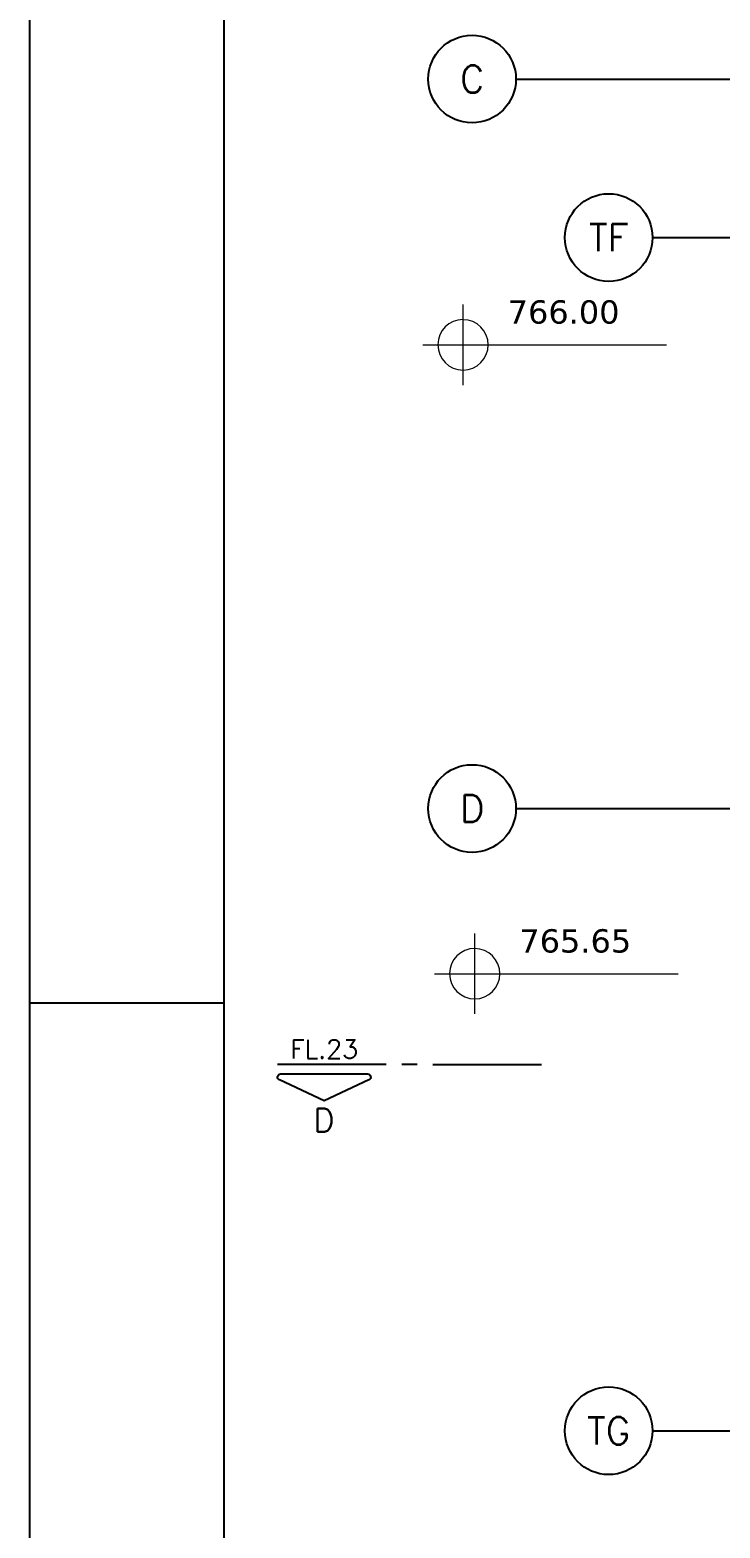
# Model space of a CAD drawing. Header units: millimetres. Extents: x -4107 to 5538, y -2094 to 2406.
# Drawn here: x -4107 to -3662, y -948 to 17 of the extents above; entities that cross this region are included whole.
import ezdxf
from ezdxf.enums import TextEntityAlignment as Align

# ---------------------------------------------------------------- set-up
doc = ezdxf.new("R2010")
doc.units = ezdxf.units.MM
doc.header["$LTSCALE"] = 50
doc.linetypes.add('EIXO', pattern=[6.8, 6, -0.4, 0, -0.4])
doc.layers.add('A-ANNO-NOTE', color=253, linetype='Continuous', lineweight=9)
for name, color, linetype in [('F-CORTE-INDICAÇÃO', 4, 'Continuous'), ('F-EIXO', 12, 'EIXO'), ('F-MARGEM', 1, 'Continuous'), ('F-TEXTO', 6, 'Continuous')]:
    doc.layers.add(name, color=color, linetype=linetype)
doc.styles.add('ROMANS', font='simplex.shx')
doc.styles.add('Verdana_3', font='verdana.ttf', dxfattribs={"height": 20})

# ---------------------------------------------------------------- blocks, each defined once
blk = doc.blocks.new('*U13')
at = {"layer": 'F-EIXO'}
blk.add_line((0, 0), (7397, 0), dxfattribs=at)
at = {"layer": 'F-EIXO', "color": 2, "linetype": 'Continuous'}
blk.add_circle((-28.2072, 0), 28.2072, dxfattribs=at)
at = {"layer": 'F-TEXTO', "style": 'ROMANS'}
blk.add_attdef('EIXO', text='', height=17.5, dxfattribs=at).set_placement((-28.2072, 0), align=Align.MIDDLE_CENTER)
blk = doc.blocks.new('*U19')
at = {"layer": 'F-EIXO'}
blk.add_line((0, 0), (7484.954, 0), dxfattribs=at)
at = {"layer": 'F-EIXO', "color": 2, "linetype": 'Continuous'}
blk.add_circle((-28.2072, 0), 28.2072, dxfattribs=at)
at = {"layer": 'F-TEXTO', "style": 'ROMANS'}
blk.add_attdef('EIXO', text='', height=17.5, dxfattribs=at).set_placement((-28.2072, 0), align=Align.MIDDLE_CENTER)
blk = doc.blocks.new('A0-4L_900')
at = {"layer": 'F-MARGEM', "color": 2}
blk.add_line((0, 29.7), (2.5, 29.7), dxfattribs=at)
blk.add_lwpolyline([(0, 0), (0, 90), (192.9, 90), (192.9, 0)], close=True, dxfattribs=at)
at = {"layer": 'F-MARGEM', "color": 7}
blk.add_lwpolyline([(2.5, 89), (191.9, 89), (191.9, 1), (2.5, 1)], close=True, dxfattribs=at)
blk = doc.blocks.new('*U25')
at = {"layer": 'F-CORTE-INDICAÇÃO'}
for p, q in [((-100, 0), (-170, 0)), ((-80, 0), (-90, 0)), ((-70, 0), (0, 0))]:
    blk.add_line(p, q, dxfattribs=at)
blk.add_lwpolyline([(-112, 6, 0.802585), (-111.15, 9.81), (-140, 23.26), (-168.85, 9.81, 0.802585), (-168, 6)], format="xyb", close=True, dxfattribs=at)
at = {"layer": 'F-CORTE-INDICAÇÃO', "style": 'ROMANS'}
blk.add_attdef('CORTE', text='', height=15, dxfattribs=at).set_placement((-140, 35.76), align=Align.MIDDLE_CENTER)
at = {"layer": 'F-CORTE-INDICAÇÃO', "color": 2, "style": 'ROMANS'}
blk.add_attdef('FOLHA', text='', height=12, dxfattribs=at).set_placement((-140, -10), align=Align.MIDDLE_CENTER)
blk = doc.blocks.new('LGN-COTA - LGN-COTA-475391-Térreo')
at = {"layer": 'A-ANNO-NOTE'}
for p, q in [((-0.0093, -0.2377), (-0.0093, 0.2798)), ((-0.268, 0.021), (1.3015, 0.021))]:
    blk.add_line(p, q, dxfattribs=at)
for centre, start, end in [((-0.0093, 0.0221), 90, 180), ((-0.0093, 0.021), 360, 90), ((-0.0093, 0.021), 180, 270), ((-0.0093, 0.021), 270, 0)]:
    blk.add_arc(centre, 0.162, start, end, dxfattribs=at)
blk = doc.blocks.new('zw$7512')
at = {"layer": 'A-ANNO-NOTE', "xscale": 100, "yscale": 100, "zscale": 100}
for p in [(-3627.31, -402.17), (-3619.79, -806.97)]:
    blk.add_blockref('LGN-COTA - LGN-COTA-475391-Térreo', p, dxfattribs=at)
at = {"layer": 'A-ANNO-NOTE', "style": 'Verdana_3'}
for s, p in [('766.00', (-3599.51, -386.39)), ('765.65', (-3591.99, -791.19))]:
    blk.add_text(s, height=15, dxfattribs=at).set_placement(p)

msp = doc.modelspace()

# ---------------------------------------------------------------- linework, layer by layer
at = {"layer": 'F-EIXO'}
msp.add_line((-3768.53, -15), (3691.239, -15), dxfattribs=at)

# ---------------------------------------------------------------- block references
at = {"layer": 'A-ANNO-NOTE', "linetype": 'Continuous'}
msp.add_blockref('zw$7512', (-199.5, 214), dxfattribs=at)
at = {"layer": 'F-CORTE-INDICAÇÃO', "linetype": 'Continuous'}
ref = msp.add_blockref('*U25', (-3777.186, -649.338), dxfattribs=dict(at, xscale=-1, rotation=180))
ref.add_attrib('FOLHA', 'FL.23', dxfattribs={"color": 2, "height": 12, "style": 'ROMANS'}).set_placement((-3917.186, -639.338), align=Align.MIDDLE_CENTER)
ref.add_attrib('CORTE', 'D', dxfattribs={"height": 15, "style": 'ROMANS'}).set_placement((-3917.186, -685.102), align=Align.MIDDLE_CENTER)
at = {"layer": 'F-EIXO', "linetype": 'Continuous'}
for name, p, values in [('*U19', (-3793.715, -15), {'EIXO': 'C'}), ('*U13', (-3705.761, -117), {'EIXO': 'TF'}), ('*U19', (-3793.715, -484.5), {'EIXO': 'D'}), ('*U13', (-3705.761, -885), {'EIXO': 'TG'})]:
    msp.add_blockref(name, p, dxfattribs=at).add_auto_attribs(values)
at = {"layer": 'F-MARGEM', "linetype": 'Continuous', "xscale": 50, "yscale": 50, "zscale": 50}
msp.add_blockref('A0-4L_900', (-4106.604, -2094.493), dxfattribs=at)

doc.saveas('drawing.dxf')
